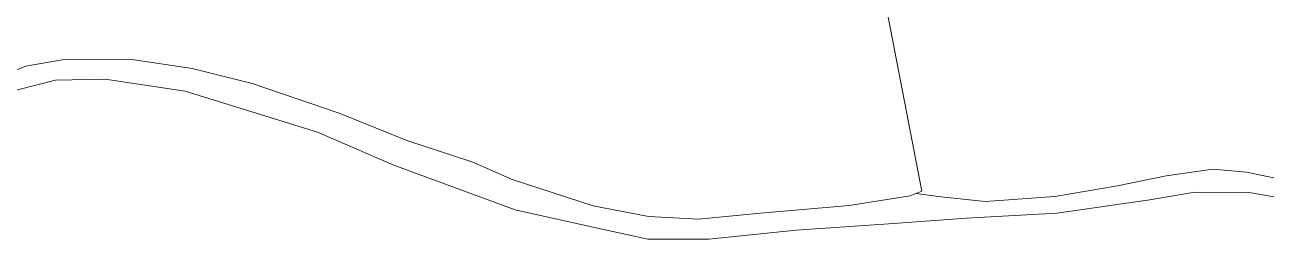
# Model space of a CAD drawing. Header units: millimetres. Extents: x 1956 to 636788, y 2654 to 1331964.
# Drawn here: x 633761 to 634377, y 1330821 to 1330927 of the extents above; entities that cross this region are included whole.
import ezdxf

# ---------------------------------------------------------------- set-up
doc = ezdxf.new("R2010")
doc.units = ezdxf.units.MM
doc.layers.add('2', color=7, linetype='Continuous')

msp = doc.modelspace()

# ---------------------------------------------------------------- linework, layer by layer
at = {"layer": '2', "color": 1, "lineweight": 0}
for points in [[(634140.378, 1331156.856), (634159.859, 1331082.846), (634205.843, 1330844.629)], [(633743.519, 1330899.863), (633761.311, 1330906.703), (633779.352, 1330909.984), (633812.888, 1330910.196), (633843.878, 1330905.581), (633873.595, 1330898.173), (633916.768, 1330883.376), (633950.289, 1330869.863), (633983.051, 1330859.146), (634002.605, 1330850.479), (634042.732, 1330837.466), (634070.165, 1330832.093), (634095.061, 1330830.791), (634125.805, 1330833.802), (634169.76, 1330837.558), (634199.997, 1330842.349), (634205.843, 1330844.629)], [(634406.542, 1330837.256), (634369.202, 1330843.912), (634341.256, 1330844.202), (634318.895, 1330840.419), (634272.903, 1330833.869), (634227.932, 1330831.384), (634191.853, 1330828.634), (634143.581, 1330825.391), (634100.132, 1330820.871), (634069.899, 1330820.91), (634041.959, 1330827.045), (634004.113, 1330835.481), (633943.925, 1330857.671), (633906.087, 1330873.986), (633840.31, 1330894.402), (633800.683, 1330900.299), (633776.039, 1330899.822), (633747.322, 1330892.488), (633710.215, 1330878.302), (633655.315, 1330856.767), (633633.204, 1330848.661)], [(634202.92, 1330843.489), (634215.495, 1330841.821), (634237.341, 1330839.506), (634271.896, 1330842.004), (634302.896, 1330847.301), (634327.037, 1330852.354), (634350.16, 1330855.628), (634366.926, 1330854.082), (634393.089, 1330848.711), (634412.647, 1330845.128), (634418.489, 1330843.85)]]:
    msp.add_lwpolyline(points, dxfattribs=at)

doc.saveas('drawing.dxf')
